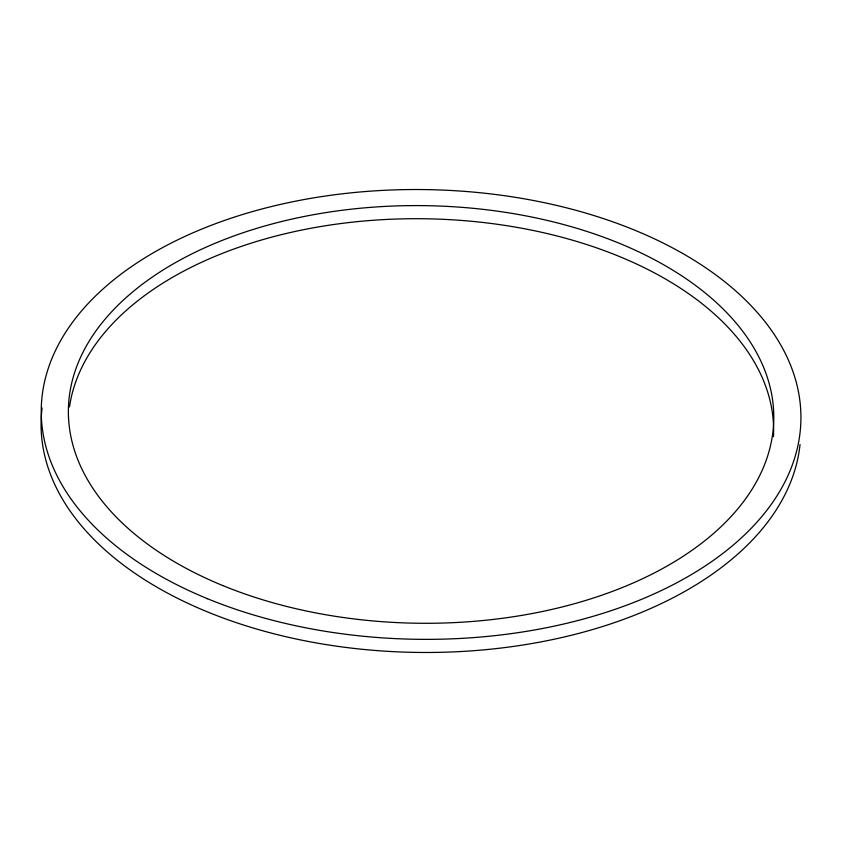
<?xml version="1.0" encoding="UTF-8"?>
<svg xmlns="http://www.w3.org/2000/svg" width="842" height="842" viewBox="0 0 842 842"><rect width="100%" height="100%" fill="white"/><g stroke="black" fill="none" stroke-linecap="round" stroke-linejoin="round"><path stroke-width="1.26" d="M800.037 444.513A379.868 224.888 0.7 0 1 395.193 651.74A379.868 224.888 0.7 0 1 42.1 408.023M69.497 406.918A352.735 208.827 0.7 0 1 441.334 219.236A352.735 208.827 0.7 0 1 773.472 436.661M207.5 598.725A379.868 224.888 0.7 0 0 799.9 433.977A379.868 224.888 0.7 0 0 255.842 210.626A379.868 224.888 0.7 0 0 207.5 598.725M222.751 585.558A352.735 208.827 0.7 0 0 772.84 432.577A352.735 208.827 0.7 0 0 267.651 225.182A352.735 208.827 0.7 0 0 222.751 585.558"/></g></svg>
